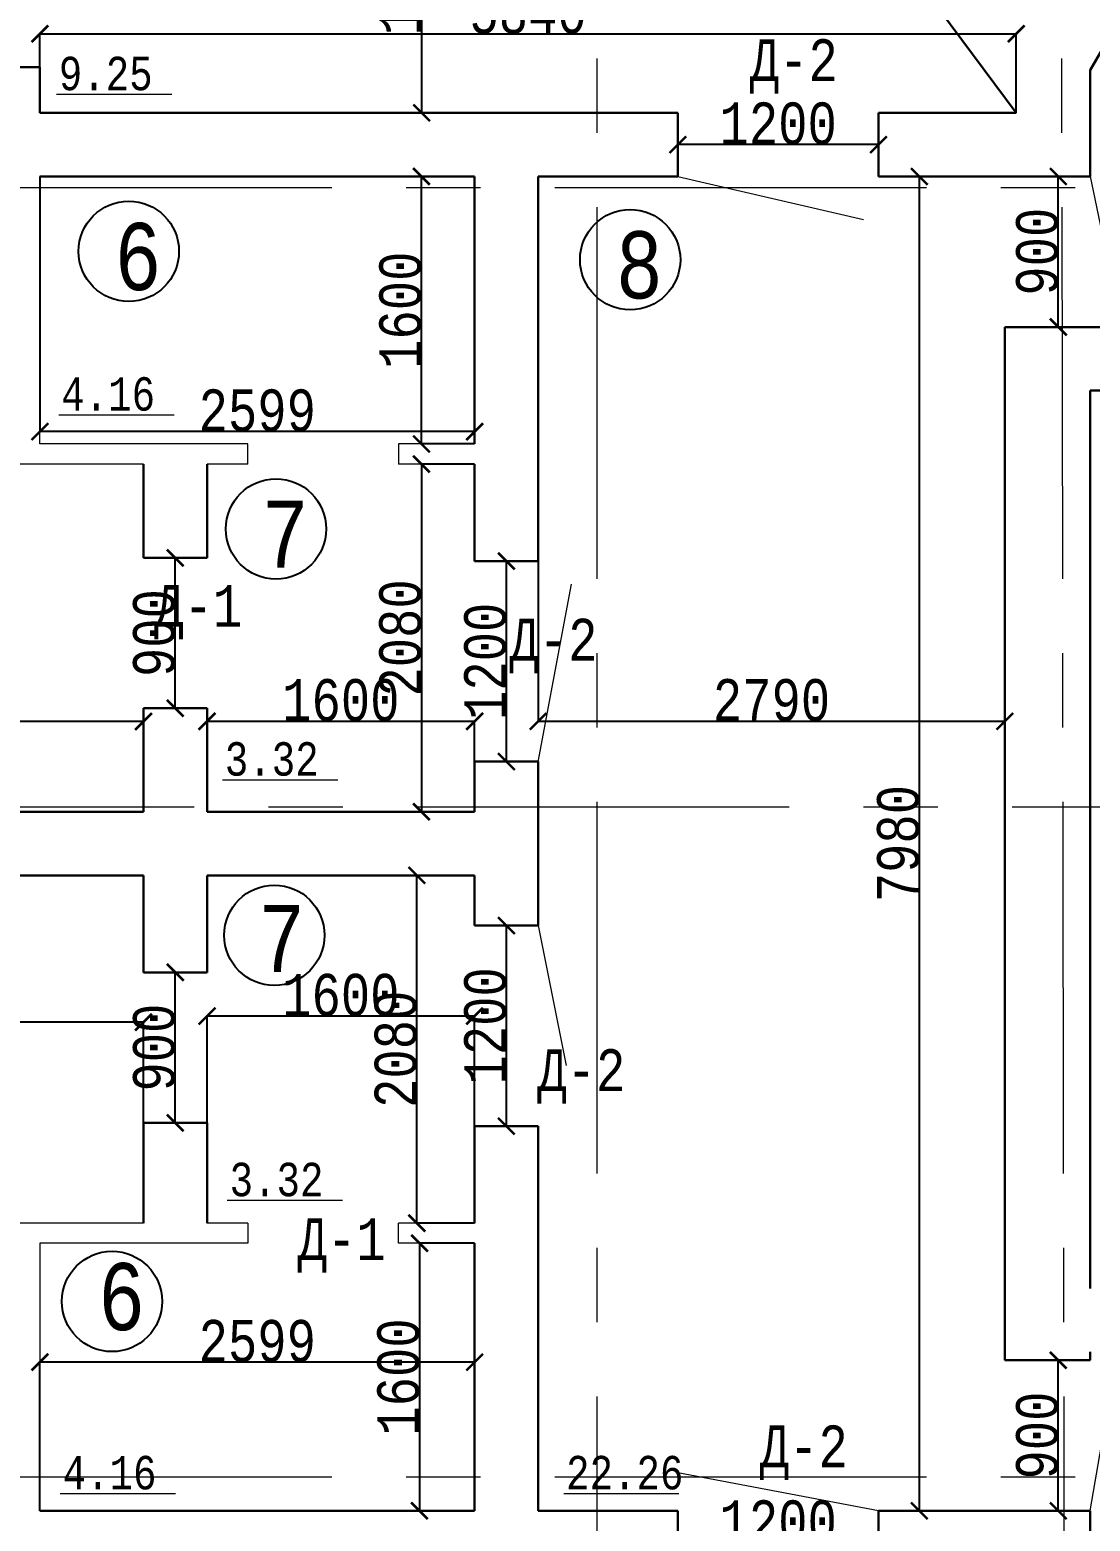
# Model space of a CAD drawing. Header units: millimetres. Extents: x -689206 to 4969298, y -1019800 to 703299.
# Drawn here: x 201538 to 207878, y -356634 to -347715 of the extents above; entities that cross this region are included whole.
import ezdxf

# ---------------------------------------------------------------- set-up
doc = ezdxf.new("R2010")
doc.units = ezdxf.units.MM
doc.linetypes.add('JIS_02_4.0', pattern=[5.5, 4, -1.5])
doc.linetypes.add('осеваяX2', pattern=[101.6, 63.5, -12.7, 12.7, -12.7])
for name, color, linetype, lineweight in [('несущие', 7, 'Continuous', 30), ('РАЗМЕРЫ', 7, 'Continuous', 9), ('сваи', 7, 'JIS_02_4.0', 30), ('стены', 7, 'Continuous', 20)]:
    doc.layers.add(name, color=color, linetype=linetype, lineweight=lineweight)
doc.layers.add('четотам', color=7, linetype='Continuous')
doc.styles.add('Аннотативный', font='isocteur.ttf', dxfattribs={"width": 0.7, "height": 250})
doc.dimstyles.new('Аннотативный', dxfattribs={"dimscale": 0, "dimtxt": 250, "dimasz": 100, "dimexe": 1.25, "dimexo": 0.625, "dimtad": 1, "dimdec": 0, "dimtxsty": 'Аннотативный', "dimblk": 'ARCHTICK', "dimcen": 2.5, "dimadec": 0, "dimazin": 0, "dimtfac": 1, "dimtdec": 0, "dimtmove": 0, "dimatfit": 3, "dimfxl": 1, "dimarcsym": 0})

# ---------------------------------------------------------------- blocks, each defined once
blk = doc.blocks.new('_ArchTick')
at = {"color": 0, "linetype": 'ByBlock', "const_width": 0.15}
blk.add_lwpolyline([(-0.5, -0.5), (0.5, 0.5)], dxfattribs=at)
blk = doc.blocks.new('*D1916')
at = {"layer": 'Defpoints', "color": 0, "lineweight": 20, "transparency": 16777216}
for p in [(198678, -351852), (198678, -352392), (202218, -352392)]:
    blk.add_point(p, dxfattribs=at)
at = {"layer": 'стены', "color": 0, "lineweight": -2, "transparency": 16777216}
for p, q in [((198678, -352391.4), (198678, -351850.8)), ((202218, -351852), (198678, -351852)), ((202218, -352391.4), (202218, -351850.8))]:
    blk.add_line(p, q, dxfattribs=at)
at = {"layer": 'стены', "color": 0, "lineweight": -2, "transparency": 16777216, "xscale": 100, "yscale": 100, "zscale": 100, "rotation": 180}
blk.add_blockref('_ArchTick', (198678, -351852), dxfattribs=at)
at = {"layer": 'стены', "color": 0, "lineweight": -2, "transparency": 16777216, "xscale": 100, "yscale": 100, "zscale": 100}
blk.add_blockref('_ArchTick', (202218, -351852), dxfattribs=at)
at = {"layer": 'стены', "color": 0, "lineweight": 5, "transparency": 16777216, "insert": (200448, -351726.4), "char_height": 250, "attachment_point": 5, "style": 'Аннотативный'}
blk.add_mtext('3540', dxfattribs=at)
blk = doc.blocks.new('*D1917')
at = {"layer": 'Defpoints', "color": 0, "lineweight": 20, "transparency": 16777216}
for p in [(204198, -350312), (203879.9, -352392), (204198, -352392)]:
    blk.add_point(p, dxfattribs=at)
at = {"layer": 'стены', "color": 0, "lineweight": -2, "transparency": 16777216}
for p, q in [((204197.4, -350312), (203878.7, -350312)), ((203879.9, -350312), (203879.9, -352392)), ((204197.4, -352392), (203878.7, -352392))]:
    blk.add_line(p, q, dxfattribs=at)
at = {"layer": 'стены', "color": 0, "lineweight": -2, "transparency": 16777216, "xscale": 100, "yscale": 100, "zscale": 100}
for p, rotation in [((203879.9, -350312), 90), ((203879.9, -352392), 270)]:
    blk.add_blockref('_ArchTick', p, dxfattribs=dict(at, rotation=rotation))
at = {"layer": 'стены', "color": 0, "lineweight": 5, "transparency": 16777216, "insert": (203754.3, -351352), "char_height": 250, "attachment_point": 5, "rotation": 90, "style": 'Аннотативный'}
blk.add_mtext('2080', dxfattribs=at)
blk = doc.blocks.new('*D1918')
at = {"layer": 'Defpoints', "color": 0, "lineweight": 20, "transparency": 16777216}
for p in [(203880.3, -348592), (204198, -348592), (204198, -350192)]:
    blk.add_point(p, dxfattribs=at)
at = {"layer": 'стены', "color": 0, "lineweight": -2, "transparency": 16777216}
for p, q in [((204197.4, -348592), (203879, -348592)), ((203880.3, -350192), (203880.3, -348592)), ((204197.4, -350192), (203879, -350192))]:
    blk.add_line(p, q, dxfattribs=at)
at = {"layer": 'стены', "color": 0, "lineweight": -2, "transparency": 16777216, "xscale": 100, "yscale": 100, "zscale": 100}
for p, rotation in [((203880.3, -348592), 90), ((203880.3, -350192), 270)]:
    blk.add_blockref('_ArchTick', p, dxfattribs=dict(at, rotation=rotation))
at = {"layer": 'стены', "color": 0, "transparency": 16777216, "insert": (203754.7, -349392), "char_height": 250, "attachment_point": 5, "rotation": 90, "style": 'Аннотативный'}
blk.add_mtext('1600', dxfattribs=at)
blk = doc.blocks.new('*D1919')
at = {"layer": 'Defpoints', "color": 0, "lineweight": 20, "transparency": 16777216}
for p in [(201598.7, -348592), (204198, -348592), (201598.7, -350118.2)]:
    blk.add_point(p, dxfattribs=at)
at = {"layer": 'стены', "color": 0, "lineweight": -2, "transparency": 16777216}
for p, q in [((201598.7, -348592.6), (201598.7, -350119.4)), ((204198, -348592.6), (204198, -350119.4)), ((204198, -350118.2), (201598.7, -350118.2))]:
    blk.add_line(p, q, dxfattribs=at)
at = {"layer": 'стены', "color": 0, "lineweight": -2, "transparency": 16777216, "xscale": 100, "yscale": 100, "zscale": 100, "rotation": 180}
blk.add_blockref('_ArchTick', (201598.7, -350118.2), dxfattribs=at)
at = {"layer": 'стены', "color": 0, "lineweight": -2, "transparency": 16777216, "xscale": 100, "yscale": 100, "zscale": 100}
blk.add_blockref('_ArchTick', (204198, -350118.2), dxfattribs=at)
at = {"layer": 'стены', "color": 0, "transparency": 16777216, "insert": (202898.3, -349992.6), "char_height": 250, "attachment_point": 5, "style": 'Аннотативный'}
blk.add_mtext('2599', dxfattribs=at)
blk = doc.blocks.new('*D1921')
at = {"layer": 'Defpoints', "color": 0, "lineweight": 20, "transparency": 16777216}
for p in [(198678, -353650.2), (198678, -354852), (202218, -354852)]:
    blk.add_point(p, dxfattribs=at)
at = {"layer": 'стены', "color": 0, "lineweight": -2, "transparency": 16777216}
for p, q in [((198678, -354851.4), (198678, -353648.9)), ((202218, -353650.2), (198678, -353650.2)), ((202218, -354851.4), (202218, -353648.9))]:
    blk.add_line(p, q, dxfattribs=at)
at = {"layer": 'стены', "color": 0, "lineweight": -2, "transparency": 16777216, "xscale": 100, "yscale": 100, "zscale": 100, "rotation": 180}
blk.add_blockref('_ArchTick', (198678, -353650.2), dxfattribs=at)
at = {"layer": 'стены', "color": 0, "lineweight": -2, "transparency": 16777216, "xscale": 100, "yscale": 100, "zscale": 100}
blk.add_blockref('_ArchTick', (202218, -353650.2), dxfattribs=at)
at = {"layer": 'стены', "color": 0, "lineweight": 5, "transparency": 16777216, "insert": (200448, -353524.5), "char_height": 250, "attachment_point": 5, "style": 'Аннотативный'}
blk.add_mtext('3540', dxfattribs=at)
blk = doc.blocks.new('*D1923')
at = {"layer": 'Defpoints', "color": 0, "lineweight": 20, "transparency": 16777216}
for p in [(203852.4, -352772), (204198, -352772), (204198, -354852)]:
    blk.add_point(p, dxfattribs=at)
at = {"layer": 'стены', "color": 0, "lineweight": -2, "transparency": 16777216}
for p, q in [((204197.4, -352772), (203851.1, -352772)), ((203852.4, -354852), (203852.4, -352772)), ((204197.4, -354852), (203851.1, -354852))]:
    blk.add_line(p, q, dxfattribs=at)
at = {"layer": 'стены', "color": 0, "lineweight": -2, "transparency": 16777216, "xscale": 100, "yscale": 100, "zscale": 100}
for p, rotation in [((203852.4, -352772), 90), ((203852.4, -354852), 270)]:
    blk.add_blockref('_ArchTick', p, dxfattribs=dict(at, rotation=rotation))
at = {"layer": 'стены', "color": 0, "lineweight": 5, "transparency": 16777216, "insert": (203726.7, -353812), "char_height": 250, "attachment_point": 5, "rotation": 90, "style": 'Аннотативный'}
blk.add_mtext('2080', dxfattribs=at)
blk = doc.blocks.new('*D1924')
at = {"layer": 'Defpoints', "color": 0, "lineweight": 20, "transparency": 16777216}
for p in [(202598, -353613.5), (202598, -354852), (204198, -354852)]:
    blk.add_point(p, dxfattribs=at)
at = {"layer": 'стены', "color": 0, "lineweight": -2, "transparency": 16777216}
for p, q in [((202598, -354851.4), (202598, -353612.3)), ((204198, -353613.5), (202598, -353613.5)), ((204198, -354851.4), (204198, -353612.3))]:
    blk.add_line(p, q, dxfattribs=at)
at = {"layer": 'стены', "color": 0, "lineweight": -2, "transparency": 16777216, "xscale": 100, "yscale": 100, "zscale": 100, "rotation": 180}
blk.add_blockref('_ArchTick', (202598, -353613.5), dxfattribs=at)
at = {"layer": 'стены', "color": 0, "lineweight": -2, "transparency": 16777216, "xscale": 100, "yscale": 100, "zscale": 100}
blk.add_blockref('_ArchTick', (204198, -353613.5), dxfattribs=at)
at = {"layer": 'стены', "color": 0, "lineweight": 5, "transparency": 16777216, "insert": (203398, -353487.9), "char_height": 250, "attachment_point": 5, "style": 'Аннотативный'}
blk.add_mtext('1600', dxfattribs=at)
blk = doc.blocks.new('*D1925')
at = {"layer": 'Defpoints', "color": 0, "lineweight": 20, "transparency": 16777216}
for p in [(201598.7, -355683.3), (201598.7, -356572), (204198, -356572)]:
    blk.add_point(p, dxfattribs=at)
at = {"layer": 'стены', "color": 0, "lineweight": -2, "transparency": 16777216}
for p, q in [((201598.7, -356571.4), (201598.7, -355682)), ((204198, -355683.3), (201598.7, -355683.3)), ((204198, -356571.4), (204198, -355682))]:
    blk.add_line(p, q, dxfattribs=at)
at = {"layer": 'стены', "color": 0, "lineweight": -2, "transparency": 16777216, "xscale": 100, "yscale": 100, "zscale": 100, "rotation": 180}
blk.add_blockref('_ArchTick', (201598.7, -355683.3), dxfattribs=at)
at = {"layer": 'стены', "color": 0, "lineweight": -2, "transparency": 16777216, "xscale": 100, "yscale": 100, "zscale": 100}
blk.add_blockref('_ArchTick', (204198, -355683.3), dxfattribs=at)
at = {"layer": 'стены', "color": 0, "lineweight": 5, "transparency": 16777216, "insert": (202898.3, -355557.7), "char_height": 250, "attachment_point": 5, "style": 'Аннотативный'}
blk.add_mtext('2599', dxfattribs=at)
blk = doc.blocks.new('*D1926')
at = {"layer": 'Defpoints', "color": 0, "lineweight": 20, "transparency": 16777216}
for p in [(204198, -354972), (203868.2, -356572), (204198, -356572)]:
    blk.add_point(p, dxfattribs=at)
at = {"layer": 'стены', "color": 0, "lineweight": -2, "transparency": 16777216}
for p, q in [((204197.4, -354972), (203867, -354972)), ((203868.2, -354972), (203868.2, -356572)), ((204197.4, -356572), (203867, -356572))]:
    blk.add_line(p, q, dxfattribs=at)
at = {"layer": 'стены', "color": 0, "lineweight": -2, "transparency": 16777216, "xscale": 100, "yscale": 100, "zscale": 100}
for p, rotation in [((203868.2, -354972), 90), ((203868.2, -356572), 270)]:
    blk.add_blockref('_ArchTick', p, dxfattribs=dict(at, rotation=rotation))
at = {"layer": 'стены', "color": 0, "lineweight": 5, "transparency": 16777216, "insert": (203742.6, -355772), "char_height": 250, "attachment_point": 5, "rotation": 90, "style": 'Аннотативный'}
blk.add_mtext('1600', dxfattribs=at)
blk = doc.blocks.new('*D1940')
at = {"layer": 'Defpoints', "color": 0, "lineweight": 20, "transparency": 16777216}
for p in [(204388, -353072.2), (204388, -353072.2), (204388, -354272)]:
    blk.add_point(p, dxfattribs=at)
at = {"layer": 'стены', "color": 0, "lineweight": -2, "transparency": 16777216}
for p, q in [((204388, -354272), (204388, -353072.2)), ((204388.6, -353072.2), (204389.3, -353072.2)), ((204388.6, -354272), (204389.3, -354272))]:
    blk.add_line(p, q, dxfattribs=at)
at = {"layer": 'стены', "color": 0, "lineweight": -2, "transparency": 16777216, "xscale": 100, "yscale": 100, "zscale": 100}
for p, rotation in [((204388, -353072.2), 90), ((204388, -354272), 270)]:
    blk.add_blockref('_ArchTick', p, dxfattribs=dict(at, rotation=rotation))
at = {"layer": 'стены', "color": 0, "lineweight": 5, "transparency": 16777216, "insert": (204262.4, -353672.1), "char_height": 250, "attachment_point": 5, "rotation": 90, "style": 'Аннотативный'}
blk.add_mtext('1200', dxfattribs=at)
blk = doc.blocks.new('*D1941')
at = {"layer": 'Defpoints', "color": 0, "lineweight": 20, "transparency": 16777216}
for p in [(204388, -350892), (204388, -350892), (204388, -352091.8)]:
    blk.add_point(p, dxfattribs=at)
at = {"layer": 'стены', "color": 0, "lineweight": -2, "transparency": 16777216}
for p, q in [((204388, -352091.8), (204388, -350892)), ((204388.6, -350892), (204389.3, -350892)), ((204388.6, -352091.8), (204389.3, -352091.8))]:
    blk.add_line(p, q, dxfattribs=at)
at = {"layer": 'стены', "color": 0, "lineweight": -2, "transparency": 16777216, "xscale": 100, "yscale": 100, "zscale": 100}
for p, rotation in [((204388, -350892), 90), ((204388, -352091.8), 270)]:
    blk.add_blockref('_ArchTick', p, dxfattribs=dict(at, rotation=rotation))
at = {"layer": 'стены', "color": 0, "lineweight": 5, "transparency": 16777216, "insert": (204262.4, -351491.9), "char_height": 250, "attachment_point": 5, "rotation": 90, "style": 'Аннотативный'}
blk.add_mtext('1200', dxfattribs=at)
blk = doc.blocks.new('*D1942')
at = {"layer": 'Defpoints', "color": 0, "lineweight": 20, "transparency": 16777216}
for p in [(202598, -351850.8), (202598, -352392), (204198, -352392)]:
    blk.add_point(p, dxfattribs=at)
at = {"layer": 'стены', "color": 0, "lineweight": -2, "transparency": 16777216}
for p, q in [((202598, -352391.4), (202598, -351849.5)), ((204198, -352391.4), (204198, -351849.5)), ((204198, -351850.8), (202598, -351850.8))]:
    blk.add_line(p, q, dxfattribs=at)
at = {"layer": 'стены', "color": 0, "lineweight": -2, "transparency": 16777216, "xscale": 100, "yscale": 100, "zscale": 100, "rotation": 180}
blk.add_blockref('_ArchTick', (202598, -351850.8), dxfattribs=at)
at = {"layer": 'стены', "color": 0, "lineweight": -2, "transparency": 16777216, "xscale": 100, "yscale": 100, "zscale": 100}
blk.add_blockref('_ArchTick', (204198, -351850.8), dxfattribs=at)
at = {"layer": 'стены', "color": 0, "lineweight": 5, "transparency": 16777216, "insert": (203398, -351725.1), "char_height": 250, "attachment_point": 5, "style": 'Аннотативный'}
blk.add_mtext('1600', dxfattribs=at)
blk = doc.blocks.new('*D1995')
at = {"layer": 'Defpoints', "color": 0, "linetype": 'ByBlock', "lineweight": 20, "transparency": 16777216}
for p in [(203881.5, -346582), (204185.8, -346582), (204185.8, -348212)]:
    blk.add_point(p, dxfattribs=at)
at = {"layer": 'РАЗМЕРЫ', "color": 0, "linetype": 'ByBlock', "lineweight": -2, "transparency": 16777216}
for p, q in [((204185.1, -346582), (203880.3, -346582)), ((203881.5, -348212), (203881.5, -346582)), ((204185.1, -348212), (203880.3, -348212))]:
    blk.add_line(p, q, dxfattribs=at)
at = {"layer": 'РАЗМЕРЫ', "color": 0, "linetype": 'ByBlock', "lineweight": -2, "transparency": 16777216, "xscale": 100, "yscale": 100, "zscale": 100}
for p, rotation in [((203881.5, -346582), 90), ((203881.5, -348212), 270)]:
    blk.add_blockref('_ArchTick', p, dxfattribs=dict(at, rotation=rotation))
at = {"layer": 'РАЗМЕРЫ', "color": 0, "linetype": 'ByBlock', "lineweight": 5, "transparency": 16777216, "insert": (203755.9, -347397), "char_height": 250, "attachment_point": 5, "rotation": 90, "style": 'Аннотативный'}
blk.add_mtext('1630', dxfattribs=at)
blk = doc.blocks.new('*D1996')
at = {"layer": 'Defpoints', "color": 0, "linetype": 'ByBlock', "lineweight": 20, "transparency": 16777216}
for p in [(207436.3, -347738.8), (201598.7, -348212), (207436.3, -348212)]:
    blk.add_point(p, dxfattribs=at)
at = {"layer": 'РАЗМЕРЫ', "color": 0, "linetype": 'ByBlock', "lineweight": -2, "transparency": 16777216}
for p, q in [((201598.7, -348211.4), (201598.7, -347737.6)), ((201598.7, -347738.8), (207436.3, -347738.8)), ((207436.3, -348211.4), (207436.3, -347737.6))]:
    blk.add_line(p, q, dxfattribs=at)
at = {"layer": 'РАЗМЕРЫ', "color": 0, "linetype": 'ByBlock', "lineweight": -2, "transparency": 16777216, "xscale": 100, "yscale": 100, "zscale": 100, "rotation": 180}
blk.add_blockref('_ArchTick', (201598.7, -347738.8), dxfattribs=at)
at = {"layer": 'РАЗМЕРЫ', "color": 0, "linetype": 'ByBlock', "lineweight": -2, "transparency": 16777216, "xscale": 100, "yscale": 100, "zscale": 100}
blk.add_blockref('_ArchTick', (207436.3, -347738.8), dxfattribs=at)
at = {"layer": 'РАЗМЕРЫ', "color": 0, "linetype": 'ByBlock', "lineweight": 5, "transparency": 16777216, "insert": (204517.5, -347613.2), "char_height": 250, "attachment_point": 5, "style": 'Аннотативный'}
blk.add_mtext('5840', dxfattribs=at)
blk = doc.blocks.new('*D1985')
at = {"layer": 'Defpoints', "color": 0, "linetype": 'ByBlock', "lineweight": 20, "transparency": 16777216}
for p in [(205413, -348402), (205413, -348402), (206613, -348402)]:
    blk.add_point(p, dxfattribs=at)
at = {"layer": 'РАЗМЕРЫ', "color": 0, "linetype": 'ByBlock', "lineweight": -2, "transparency": 16777216}
for p, q in [((205413, -348401.4), (205413, -348400.8)), ((206613, -348402), (205413, -348402)), ((206613, -348401.4), (206613, -348400.8))]:
    blk.add_line(p, q, dxfattribs=at)
at = {"layer": 'РАЗМЕРЫ', "color": 0, "linetype": 'ByBlock', "lineweight": -2, "transparency": 16777216, "xscale": 100, "yscale": 100, "zscale": 100, "rotation": 180}
blk.add_blockref('_ArchTick', (205413, -348402), dxfattribs=at)
at = {"layer": 'РАЗМЕРЫ', "color": 0, "linetype": 'ByBlock', "lineweight": -2, "transparency": 16777216, "xscale": 100, "yscale": 100, "zscale": 100}
blk.add_blockref('_ArchTick', (206613, -348402), dxfattribs=at)
at = {"layer": 'РАЗМЕРЫ', "color": 0, "linetype": 'ByBlock', "lineweight": 5, "transparency": 16777216, "insert": (206013, -348276.4), "char_height": 250, "attachment_point": 5, "style": 'Аннотативный'}
blk.add_mtext('1200', dxfattribs=at)
blk = doc.blocks.new('*D1986')
at = {"layer": 'Defpoints', "color": 0, "linetype": 'ByBlock', "lineweight": 20, "transparency": 16777216}
for p in [(205413, -356762), (205413, -356762), (206613, -356762)]:
    blk.add_point(p, dxfattribs=at)
at = {"layer": 'РАЗМЕРЫ', "color": 0, "linetype": 'ByBlock', "lineweight": -2, "transparency": 16777216}
for p, q in [((205413, -356761.4), (205413, -356760.8)), ((206613, -356762), (205413, -356762)), ((206613, -356761.4), (206613, -356760.8))]:
    blk.add_line(p, q, dxfattribs=at)
at = {"layer": 'РАЗМЕРЫ', "color": 0, "linetype": 'ByBlock', "lineweight": -2, "transparency": 16777216, "xscale": 100, "yscale": 100, "zscale": 100, "rotation": 180}
blk.add_blockref('_ArchTick', (205413, -356762), dxfattribs=at)
at = {"layer": 'РАЗМЕРЫ', "color": 0, "linetype": 'ByBlock', "lineweight": -2, "transparency": 16777216, "xscale": 100, "yscale": 100, "zscale": 100}
blk.add_blockref('_ArchTick', (206613, -356762), dxfattribs=at)
at = {"layer": 'РАЗМЕРЫ', "color": 0, "linetype": 'ByBlock', "lineweight": 5, "transparency": 16777216, "insert": (206013, -356636.4), "char_height": 250, "attachment_point": 5, "style": 'Аннотативный'}
blk.add_mtext('1200', dxfattribs=at)
blk = doc.blocks.new('*D1987')
at = {"layer": 'Defpoints', "color": 0, "linetype": 'ByBlock', "lineweight": 20, "transparency": 16777216}
for p in [(207688, -348592), (207688, -348592), (207688, -349492.5)]:
    blk.add_point(p, dxfattribs=at)
at = {"layer": 'РАЗМЕРЫ', "color": 0, "linetype": 'ByBlock', "lineweight": -2, "transparency": 16777216}
for p, q in [((207688, -349492.5), (207688, -348592)), ((207688.6, -348592), (207689.3, -348592)), ((207688.6, -349492.5), (207689.3, -349492.5))]:
    blk.add_line(p, q, dxfattribs=at)
at = {"layer": 'РАЗМЕРЫ', "color": 0, "linetype": 'ByBlock', "lineweight": -2, "transparency": 16777216, "xscale": 100, "yscale": 100, "zscale": 100}
for p, rotation in [((207688, -348592), 90), ((207688, -349492.5), 270)]:
    blk.add_blockref('_ArchTick', p, dxfattribs=dict(at, rotation=rotation))
at = {"layer": 'РАЗМЕРЫ', "color": 0, "linetype": 'ByBlock', "lineweight": 5, "transparency": 16777216, "insert": (207562.4, -349042.2), "char_height": 250, "attachment_point": 5, "rotation": 90, "style": 'Аннотативный'}
blk.add_mtext('900', dxfattribs=at)
blk = doc.blocks.new('*D1988')
at = {"layer": 'Defpoints', "color": 0, "linetype": 'ByBlock', "lineweight": 20, "transparency": 16777216}
for p in [(207688, -355672), (207688, -355672), (207688, -356572)]:
    blk.add_point(p, dxfattribs=at)
at = {"layer": 'РАЗМЕРЫ', "color": 0, "linetype": 'ByBlock', "lineweight": -2, "transparency": 16777216}
for p, q in [((207688, -356572), (207688, -355672)), ((207688.6, -355672), (207689.3, -355672)), ((207688.6, -356572), (207689.3, -356572))]:
    blk.add_line(p, q, dxfattribs=at)
at = {"layer": 'РАЗМЕРЫ', "color": 0, "linetype": 'ByBlock', "lineweight": -2, "transparency": 16777216, "xscale": 100, "yscale": 100, "zscale": 100}
for p, rotation in [((207688, -355672), 90), ((207688, -356572), 270)]:
    blk.add_blockref('_ArchTick', p, dxfattribs=dict(at, rotation=rotation))
at = {"layer": 'РАЗМЕРЫ', "color": 0, "linetype": 'ByBlock', "lineweight": 5, "transparency": 16777216, "insert": (207562.4, -356122), "char_height": 250, "attachment_point": 5, "rotation": 90, "style": 'Аннотативный'}
blk.add_mtext('900', dxfattribs=at)
blk = doc.blocks.new('*D2030')
at = {"layer": 'Defpoints', "color": 0, "linetype": 'ByBlock', "lineweight": 20, "transparency": 16777216}
for p in [(207055.5, -348592), (206856.9, -356572), (207055.5, -356572)]:
    blk.add_point(p, dxfattribs=at)
at = {"layer": 'РАЗМЕРЫ', "color": 0, "linetype": 'ByBlock', "lineweight": -2, "transparency": 16777216}
for p, q in [((207054.9, -348592), (206855.6, -348592)), ((206856.9, -348592), (206856.9, -356572)), ((207054.9, -356572), (206855.6, -356572))]:
    blk.add_line(p, q, dxfattribs=at)
at = {"layer": 'РАЗМЕРЫ', "color": 0, "linetype": 'ByBlock', "lineweight": -2, "transparency": 16777216, "xscale": 100, "yscale": 100, "zscale": 100}
for p, rotation in [((206856.9, -348592), 90), ((206856.9, -356572), 270)]:
    blk.add_blockref('_ArchTick', p, dxfattribs=dict(at, rotation=rotation))
at = {"layer": 'РАЗМЕРЫ', "color": 0, "linetype": 'ByBlock', "lineweight": 5, "transparency": 16777216, "insert": (206731.2, -352582), "char_height": 250, "attachment_point": 5, "rotation": 90, "style": 'Аннотативный'}
blk.add_mtext('7980', dxfattribs=at)
blk = doc.blocks.new('*D2086')
at = {"layer": 'Defpoints', "color": 0, "linetype": 'ByBlock', "lineweight": 20, "transparency": 16777216}
for p in [(202408, -353352), (202408, -353352), (202408, -354252)]:
    blk.add_point(p, dxfattribs=at)
at = {"layer": 'РАЗМЕРЫ', "color": 0, "linetype": 'ByBlock', "lineweight": -2, "transparency": 16777216}
for p, q in [((202408, -354252), (202408, -353352)), ((202408.6, -353352), (202409.3, -353352)), ((202408.6, -354252), (202409.3, -354252))]:
    blk.add_line(p, q, dxfattribs=at)
at = {"layer": 'РАЗМЕРЫ', "color": 0, "linetype": 'ByBlock', "lineweight": -2, "transparency": 16777216, "xscale": 100, "yscale": 100, "zscale": 100}
for p, rotation in [((202408, -353352), 90), ((202408, -354252), 270)]:
    blk.add_blockref('_ArchTick', p, dxfattribs=dict(at, rotation=rotation))
at = {"layer": 'РАЗМЕРЫ', "color": 0, "linetype": 'ByBlock', "lineweight": 20, "transparency": 16777216, "insert": (202282.4, -353802), "char_height": 250, "attachment_point": 5, "rotation": 90, "style": 'Аннотативный'}
blk.add_mtext('900', dxfattribs=at)
blk = doc.blocks.new('*D2087')
at = {"layer": 'Defpoints', "color": 0, "linetype": 'ByBlock', "lineweight": 20, "transparency": 16777216}
for p in [(202408, -350873), (202408, -350873), (202408, -351773)]:
    blk.add_point(p, dxfattribs=at)
at = {"layer": 'РАЗМЕРЫ', "color": 0, "linetype": 'ByBlock', "lineweight": -2, "transparency": 16777216}
for p, q in [((202408, -351773), (202408, -350873)), ((202408.6, -350873), (202409.3, -350873)), ((202408.6, -351773), (202409.3, -351773))]:
    blk.add_line(p, q, dxfattribs=at)
at = {"layer": 'РАЗМЕРЫ', "color": 0, "linetype": 'ByBlock', "lineweight": -2, "transparency": 16777216, "xscale": 100, "yscale": 100, "zscale": 100}
for p, rotation in [((202408, -350873), 90), ((202408, -351773), 270)]:
    blk.add_blockref('_ArchTick', p, dxfattribs=dict(at, rotation=rotation))
at = {"layer": 'РАЗМЕРЫ', "color": 0, "linetype": 'ByBlock', "lineweight": 20, "transparency": 16777216, "insert": (202282.4, -351323), "char_height": 250, "attachment_point": 5, "rotation": 90, "style": 'Аннотативный'}
blk.add_mtext('900', dxfattribs=at)
blk = doc.blocks.new('*D2195')
at = {"layer": 'Defpoints', "color": 0, "linetype": 'ByBlock', "lineweight": 5, "ltscale": 35, "transparency": 16777216}
for p in [(204578, -349492.5), (207368, -349492.5), (204578, -351850.8)]:
    blk.add_point(p, dxfattribs=at)
at = {"layer": 'РАЗМЕРЫ', "color": 0, "linetype": 'ByBlock', "lineweight": -2, "ltscale": 35, "transparency": 16777216}
for p, q in [((204578, -349493.1), (204578, -351852)), ((207368, -349493.1), (207368, -351852)), ((207368, -351850.8), (204578, -351850.8))]:
    blk.add_line(p, q, dxfattribs=at)
at = {"layer": 'РАЗМЕРЫ', "color": 0, "linetype": 'ByBlock', "lineweight": -2, "ltscale": 35, "transparency": 16777216, "xscale": 100, "yscale": 100, "zscale": 100, "rotation": 180}
blk.add_blockref('_ArchTick', (204578, -351850.8), dxfattribs=at)
at = {"layer": 'РАЗМЕРЫ', "color": 0, "linetype": 'ByBlock', "lineweight": -2, "ltscale": 35, "transparency": 16777216, "xscale": 100, "yscale": 100, "zscale": 100}
blk.add_blockref('_ArchTick', (207368, -351850.8), dxfattribs=at)
at = {"layer": 'РАЗМЕРЫ', "color": 0, "linetype": 'ByBlock', "lineweight": 5, "ltscale": 35, "transparency": 16777216, "insert": (205973, -351725.1), "char_height": 250, "attachment_point": 5, "style": 'Аннотативный'}
blk.add_mtext('2790', dxfattribs=at)

msp = doc.modelspace()

# ---------------------------------------------------------------- linework, layer by layer
at = {"layer": 'несущие', "color": 0}
msp.add_line((207436.3, -348212), (205188.7, -345187.8), dxfattribs=at)
at = {"layer": 'РАЗМЕРЫ', "linetype": 'осеваяX2', "lineweight": 5, "ltscale": 35}
for p, q in [((207680.1, -330996.7), (207760.2, -380834.4)), ((253128, -348660), (186075.3, -348660)), ((253128, -356370), (186075.3, -356370))]:
    msp.add_line(p, q, dxfattribs=at)
at = {"layer": 'РАЗМЕРЫ', "linetype": 'ByBlock', "lineweight": 30}
for p, q in [((201598.7, -347938), (201088.7, -347938)), ((205413, -348592), (205413, -348212)), ((206613, -348592), (206613, -348212)), ((207498, -348592), (207878, -348592)), ((207498, -349492.5), (207878, -349492.5)), ((207878, -355242), (207878, -349872.5)), ((202218, -350873), (202598, -350873)), ((202218, -351773), (202598, -351773)), ((202598, -353352), (202218, -353352)), ((202598, -354252), (202218, -354252)), ((207878, -355672), (207498, -355672)), ((207878, -355672), (207878, -355622)), ((205413, -356952), (205413, -356572)), ((206613, -356572), (206613, -356952)), ((207498, -356572), (207878, -356572)), ((207878, -357207), (207878, -356572))]:
    msp.add_line(p, q, dxfattribs=at)
at = {"layer": 'РАЗМЕРЫ'}
for p, q in [((201697.4, -348100.5), (202386.6, -348100.5)), ((201712, -350016.8), (202401.2, -350016.8)), ((202690, -352199.8), (203379.2, -352199.8)), ((202718.7, -354714.8), (203408, -354714.8)), ((201720.4, -356467.9), (202409.6, -356467.9)), ((204730.6, -356467.9), (205419.8, -356467.9))]:
    msp.add_line(p, q, dxfattribs=at)
at = {"layer": 'РАЗМЕРЫ', "linetype": 'ByBlock', "lineweight": 9}
for p, q in [((205413, -348592), (206523.9, -348848.6)), ((207878, -348592), (208035.8, -349348.5)), ((206613, -356572), (205412.8, -356345.5))]:
    msp.add_line(p, q, dxfattribs=at)
at = {"layer": 'РАЗМЕРЫ', "linetype": 'ByBlock', "lineweight": 30, "ltscale": 35}
for p, q in [((207368, -355672), (207368, -349492.5)), ((207368, -349492.5), (207498, -349492.5)), ((207878, -355672), (207368, -355672))]:
    msp.add_line(p, q, dxfattribs=at)
at = {"layer": 'РАЗМЕРЫ', "linetype": 'ByBlock', "lineweight": 20}
msp.add_line((207878, -356572), (208004.3, -355843.9), dxfattribs=at)
at = {"layer": 'сваи', "linetype": 'ByBlock', "lineweight": 30, "ltscale": 35}
for p, q in [((207498, -349492.5), (211258.9, -349492.5)), ((207878, -349872.5), (210878.9, -349872.5))]:
    msp.add_line(p, q, dxfattribs=at)
at = {"layer": 'стены', "linetype": 'осеваяX2', "lineweight": 5, "ltscale": 35}
for p, q in [((204928, -330996.7), (204928, -380834.4)), ((186075.3, -352362), (253128, -352362))]:
    msp.add_line(p, q, dxfattribs=at)
at = {"layer": 'стены', "lineweight": 30}
for p, q in [((207878, -347957), (208878, -346225)), ((201598.7, -347938), (201598.7, -348212)), ((207878, -348212), (207878, -347957)), ((205413, -348212), (201598.7, -348212)), ((207436.3, -348212), (206613, -348212)), ((207878, -348212), (207878, -348592)), ((204198, -348592), (201598.7, -348592)), ((204198, -350192), (204198, -348592)), ((204198, -348592), (204198, -350192)), ((205413, -348592), (204578, -348592)), ((204578, -350892), (204578, -348592)), ((207498, -348592), (206613, -348592)), ((202218, -350312), (202218, -350873)), ((202598, -350873), (202598, -350312)), ((204198, -350772), (204198, -350312)), ((204198, -350312), (204198, -350892)), ((202218, -350873), (202218, -350592)), ((204198, -350772), (204198, -350892)), ((204198, -350772), (204198, -350892)), ((204578, -350892), (204198, -350892)), ((202218, -351773), (202218, -352392)), ((202218, -352392), (202218, -351773)), ((202598, -352392), (202598, -351773)), ((204198, -352392), (204198, -352091.8)), ((204198, -352091.8), (204578, -352091.8)), ((204198, -352092), (204198, -352392)), ((204198, -352092), (204198, -352312)), ((204578, -352091.8), (204578, -353072)), ((204578, -353072.2), (204578, -352092)), ((202218, -352392), (198678, -352392)), ((198678, -352392), (202218, -352392)), ((202598, -352392), (204198, -352392)), ((198678, -352772), (202218, -352772)), ((202218, -352772), (198678, -352772)), ((202218, -353352), (202218, -352772)), ((202218, -352772), (202218, -353352)), ((202598, -352772), (202598, -353352)), ((204198, -352772), (202598, -352772)), ((204198, -352772), (204198, -353072.2)), ((204198, -353072.2), (204578, -353072.2)), ((202218, -354852), (202218, -354252)), ((202218, -354252), (202218, -354572)), ((202598, -354252), (202598, -354852)), ((204198, -354852), (204198, -354272)), ((204578, -354272), (204198, -354272)), ((204578, -354272), (204578, -356572)), ((204198, -354972), (204198, -356572)), ((204198, -356572), (204198, -354972)), ((204198, -356572), (201598.7, -356572)), ((205413, -356572), (204578, -356572)), ((207498, -356572), (206613, -356572)), ((207878, -356952), (207878, -356572))]:
    msp.add_line(p, q, dxfattribs=at)
at = {"layer": 'стены'}
for p, q in [((201598, -350192), (201598.7, -348592)), ((201598.7, -348972), (201598, -348972)), ((201598.7, -348972), (201598, -348972)), ((202842.6, -350192), (201598, -350192)), ((202842.6, -350192), (202468.6, -350192)), ((202842.6, -350312), (202842.6, -350192)), ((204198, -350192), (203742.6, -350192)), ((204198, -350192), (203742.6, -350192)), ((203742.6, -350192), (203742.6, -350312)), ((201598, -350312), (201478, -350312)), ((202218, -350312), (201598, -350312)), ((202842.6, -350312), (202598, -350312)), ((204198, -350312), (203742.6, -350312)), ((204198, -352392), (202598, -352392)), ((202598, -352772), (204198, -352772)), ((204198, -353072), (204198, -352772)), ((204198, -354392), (204198, -354272)), ((204198, -354392), (204198, -354272)), ((204198, -354392), (204198, -354852)), ((201598, -354852), (201478, -354852)), ((202218, -354852), (201598, -354852)), ((202842.6, -354852), (202598, -354852)), ((202842.6, -354852), (202842.6, -354972)), ((204198, -354852), (203742.6, -354852)), ((203742.6, -354972), (203742.6, -354852)), ((202842.6, -354972), (201598, -354972)), ((201598, -354972), (201598, -356192)), ((202842.6, -354972), (202468.6, -354972)), ((204198, -354972), (203742.6, -354972)), ((204198, -354972), (203742.6, -354972)), ((201598.7, -356572), (201598.7, -356192))]:
    msp.add_line(p, q, dxfattribs=at)
at = {"layer": 'стены', "lineweight": 9}
for p, q in [((204578, -352092), (204777.6, -351030.7)), ((204578, -353072), (204744.5, -353909.7))]:
    msp.add_line(p, q, dxfattribs=at)
at = {"layer": 'четотам'}
for centre in [(202130, -349040.1), (205128, -349090.1), (203010, -350700.1), (203000, -353130.1), (202030, -355320.1)]:
    msp.add_circle(centre, 300, dxfattribs=at)

# ---------------------------------------------------------------- texts
at = {"layer": 'РАЗМЕРЫ', "lineweight": 20, "ltscale": 150, "attachment_point": 1, "style": 'Аннотативный'}
for s, insert, char_height, width in [('Д-2', (205843.1, -347771.8), 250, 922.913), ('6', (202044.2, -348870.3), 401.1, 1460), ('8', (205042.2, -348920.3), 401.1, 1460), ('7', (202924.2, -350530.3), 401.1, 1460), ('Д-1', (202282.4, -351035.5), 250, 922.913), ('Д-2', (204406.4, -351237.4), 250, 922.913), ('7', (202903.9, -352948.7), 401.1, 1460), ('Д-2', (204573.1, -353811.8), 250, 922.913), ('Д-1', (203140, -354822.5), 250, 922.913), ('6', (201946.3, -355090.6), 401.1, 1460), ('Д-2', (205903.1, -356061.8), 250, 922.913)]:
    msp.add_mtext(s, dxfattribs=dict(at, insert=insert, char_height=char_height, width=width))
at = {"layer": 'РАЗМЕРЫ', "char_height": 200, "width": 656.117, "attachment_point": 1, "style": 'Аннотативный'}
for s, insert in [('9.25', (201711.5, -347876.4)), ('4.16', (201726.1, -349792.7)), ('3.32', (202704.1, -351975.7)), ('3.32', (202732.9, -354490.7)), ('4.16', (201734.5, -356243.9)), ('22.26', (204744.7, -356243.9))]:
    msp.add_mtext(s, dxfattribs=dict(at, insert=insert))

# ---------------------------------------------------------------- dimensions: what is measured, and where the dimension line sits
at = {"layer": 'РАЗМЕРЫ', "linetype": 'ByBlock', "lineweight": 5}
for base, p1, p2, picture, middle in [((203881.5, -346582), (204185.8, -348212), (204185.8, -346582), '*D1995', (203755.9, -347397)), ((206856.9, -356572), (207055.5, -348592), (207055.5, -356572), '*D2030', (206731.2, -352582))]:
    dim = msp.add_linear_dim(base=base, p1=p1, p2=p2, angle=90, dimstyle='Аннотативный', dxfattribs=at)
    dim.commit()
    dim.dimension.update_dxf_attribs({"geometry": picture, "text_midpoint": middle})
dim = msp.add_linear_dim(base=(207436.3, -347738.8), p1=(201598.7, -348212), p2=(207436.3, -348212), text='5840', dimstyle='Аннотативный', dxfattribs=at)
dim.commit()
dim.dimension.update_dxf_attribs({"geometry": '*D1996', "text_midpoint": (204517.5, -347613.2)})
for p1, p2, picture, middle in [((206613, -348402), (205413, -348402), '*D1985', (206013, -348276.4)), ((207688.0175, -349492.4846), (207688.0175, -348592.0055), '*D1987', (207562.3925, -349042.2451)), ((207688, -356572), (207688, -355672), '*D1988', (207562.4, -356122)), ((206613, -356762), (205413, -356762), '*D1986', (206013, -356636.4))]:
    dim = msp.add_aligned_dim(p1=p1, p2=p2, distance=0, dimstyle='Аннотативный', dxfattribs=at)
    dim.commit()
    dim.dimension.update_dxf_attribs({"geometry": picture, "text_midpoint": middle})
at = {"layer": 'РАЗМЕРЫ', "linetype": 'ByBlock', "lineweight": 5, "ltscale": 35}
dim = msp.add_aligned_dim(p1=(207368, -349492.5), p2=(204578, -349492.5), distance=2358.3, dimstyle='Аннотативный', dxfattribs=at)
dim.commit()
dim.dimension.update_dxf_attribs({"geometry": '*D2195', "text_midpoint": (205973, -351725.1)})
at = {"layer": 'РАЗМЕРЫ', "linetype": 'ByBlock', "lineweight": 20}
for base, p1, p2, picture, middle in [((202408, -350873), (202408, -351773), (202408, -350873), '*D2087', (202282.4, -351323)), ((202408, -353352), (202408, -354252), (202408, -353352), '*D2086', (202282.4, -353802))]:
    dim = msp.add_linear_dim(base=base, p1=p1, p2=p2, angle=90, dimstyle='Аннотативный', dxfattribs=at)
    dim.commit()
    dim.dimension.update_dxf_attribs({"geometry": picture, "text_midpoint": middle})
at = {"layer": 'стены'}
dim = msp.add_aligned_dim(p1=(204198, -350192), p2=(204198, -348592), distance=317.7, dimstyle='Аннотативный', dxfattribs=at)
dim.commit()
dim.dimension.update_dxf_attribs({"geometry": '*D1918', "text_midpoint": (203754.7, -349392)})
dim = msp.add_linear_dim(base=(201598.7, -350118.2), p1=(204198, -348592), p2=(201598.7, -348592), angle=180, dimstyle='Аннотативный', dxfattribs=at)
dim.commit()
dim.dimension.update_dxf_attribs({"geometry": '*D1919', "text_midpoint": (202898.3, -350118.2), "dimtype": 161})
at = {"layer": 'стены', "lineweight": 5}
for p1, p2, distance, picture, middle in [((204198, -350312), (204198, -352392), -318.1, '*D1917', (203754.3, -351352)), ((204388, -352091.8), (204388, -350892), 0, '*D1941', (204262.4, -351491.9)), ((204198, -352392), (202598, -352392), -541.2, '*D1942', (203398, -351725.1)), ((204198, -354852), (204198, -352772), 345.7, '*D1923', (203726.7, -353812)), ((204388, -354272), (204388, -353072.2), 0, '*D1940', (204262.4, -353672.1)), ((202218, -354852), (198678, -354852), -1201.8, '*D1921', (200448, -353524.5)), ((204198, -354852), (202598, -354852), -1238.5, '*D1924', (203398, -353487.9)), ((204198, -354972), (204198, -356572), -329.8, '*D1926', (203742.6, -355772)), ((204198, -356572), (201598.7, -356572), -888.7, '*D1925', (202898.3, -355557.7))]:
    dim = msp.add_aligned_dim(p1=p1, p2=p2, distance=distance, dimstyle='Аннотативный', dxfattribs=at)
    dim.commit()
    dim.dimension.update_dxf_attribs({"geometry": picture, "text_midpoint": middle})
dim = msp.add_linear_dim(base=(198678, -351852), p1=(202218, -352392), p2=(198678, -352392), angle=180, dimstyle='Аннотативный', dxfattribs=at)
dim.commit()
dim.dimension.update_dxf_attribs({"geometry": '*D1916', "text_midpoint": (200448, -351852), "dimtype": 161})

doc.saveas('drawing.dxf')
